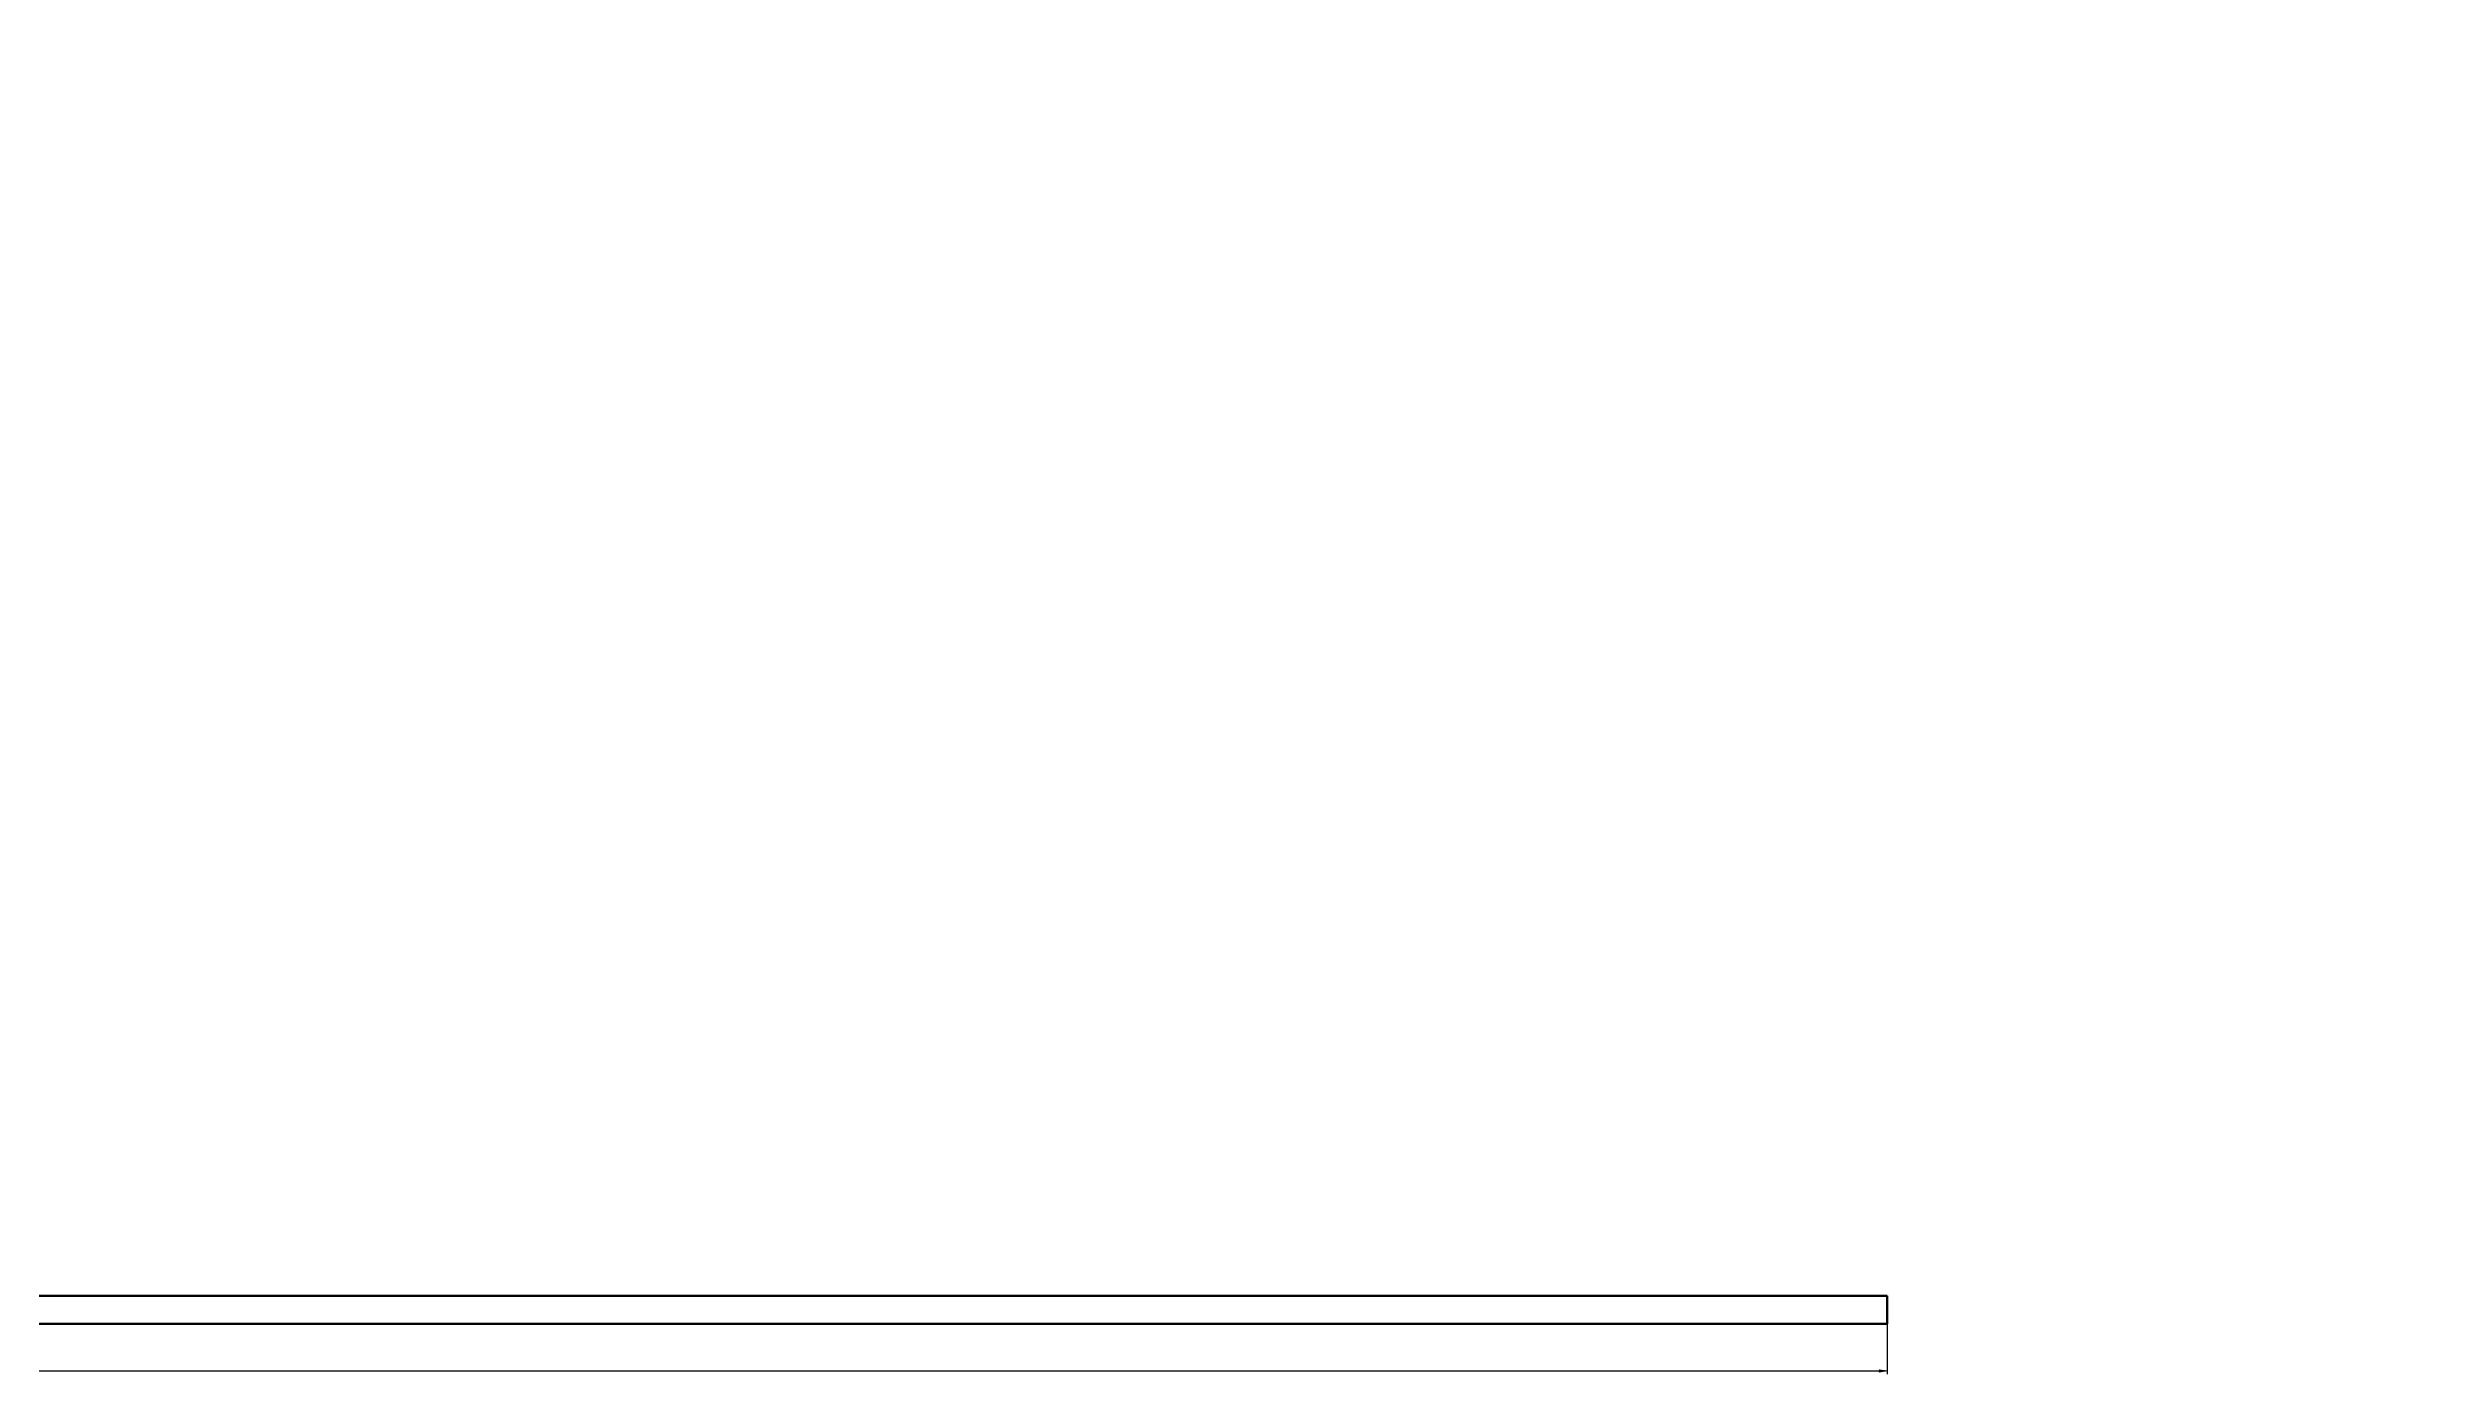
# Model space of a CAD drawing. Header units: millimetres. Extents: x -530 to 5503, y -3122 to 297.
# Drawn here: x 965 to 2460, y -532 to 297 of the extents above; entities that cross this region are included whole.
import ezdxf

# ---------------------------------------------------------------- set-up
doc = ezdxf.new("R2010")
doc.units = ezdxf.units.MM
doc.linetypes.add('K5LT_BASIC', pattern=[0])
doc.linetypes.add('K5LT_THIN', pattern=[0])
doc.layers.add('Системный слой', color=7, linetype='Continuous')
doc.layers.add('Системный слой (1)', color=7, linetype='Continuous', true_color=0x909090)
doc.styles.add('KDIMTEXTSTYLE', font='GOST_AU.SHX', dxfattribs={"width": 0.96, "oblique": 15, "height": 5})
doc.dimstyles.new('KDIMSTYLE (0.50)', dxfattribs={"dimtxt": 5, "dimasz": 1, "dimexe": 2, "dimexo": 0, "dimgap": 1, "dimtad": 1, "dimlfac": 2, "dimtxsty": 'KDIMTEXTSTYLE', "dimsah": 1, "dimcen": 0, "dimdle": 1, "dimadec": 0, "dimazin": 0, "dimtfac": 0.667, "dimtmove": 0, "dimatfit": 3, "dimfxl": 1, "dimtvp": 1, "dimtolj": 1, "dimtzin": 0, "dimarcsym": 0})

# ---------------------------------------------------------------- blocks, each defined once
blk = doc.blocks.new('KDIMARROW_01')
at = {"layer": 'Системный слой'}
blk.add_hatch(color=0, dxfattribs=at).paths.add_polyline_path([(-5, -0.7), (0, 0), (-5, 0.7), (-4.5, 0)])
at = {"layer": 'Системный слой', "color": 0, "linetype": 'K5LT_THIN', "lineweight": 18}
for p, q in [((-4.5, 0), (-5, 0.7)), ((-5, 0.7), (0, 0)), ((0, 0), (-5, -0.7)), ((-5, -0.7), (-4.5, 0))]:
    blk.add_line(p, q, dxfattribs=at)
at = {"layer": 'Системный слой (1)', "color": 0, "linetype": 'K5LT_THIN', "lineweight": 18}
blk.add_line((0, 0), (-1, 0), dxfattribs=at)

msp = doc.modelspace()

# ---------------------------------------------------------------- linework, layer by layer
at = {"layer": 'Системный слой (1)', "color": 5, "linetype": 'K5LT_BASIC', "lineweight": 60, "true_color": 0x0000ff}
for p, q in [((2113.9816, -482.6751), (-493.0184, -482.6751)), ((2113.9816, -482.6751), (2113.9816, -500.1751)), ((2113.9816, -500.1751), (-493.0184, -500.1751))]:
    msp.add_line(p, q, dxfattribs=at)

# ---------------------------------------------------------------- dimensions: what is measured, and where the dimension line sits
at = {"layer": 'Системный слой (1)', "color": 7}
msp.add_linear_dim(base=(2113.9816, -529.5338), p1=(-493.0184, -500.1751), p2=(2113.9816, -500.1751), location=(-284.0184, -529.5338), dimstyle='KDIMSTYLE (0.50)', override={"dimexo": 0, "dimpost": '\\H5.0;\\W0.965;\\Q15;<>\\H0.65x;\\S4,9^4,9;\\H1.5x;', "dimblk1": 'KDIMARROW_01', "dimblk2": 'KDIMARROW_01', "dimse1": 0, "dimse2": 0, "dimclrt": 7, "dimtolj": 1}, dxfattribs=at).render()

doc.saveas('drawing.dxf')
